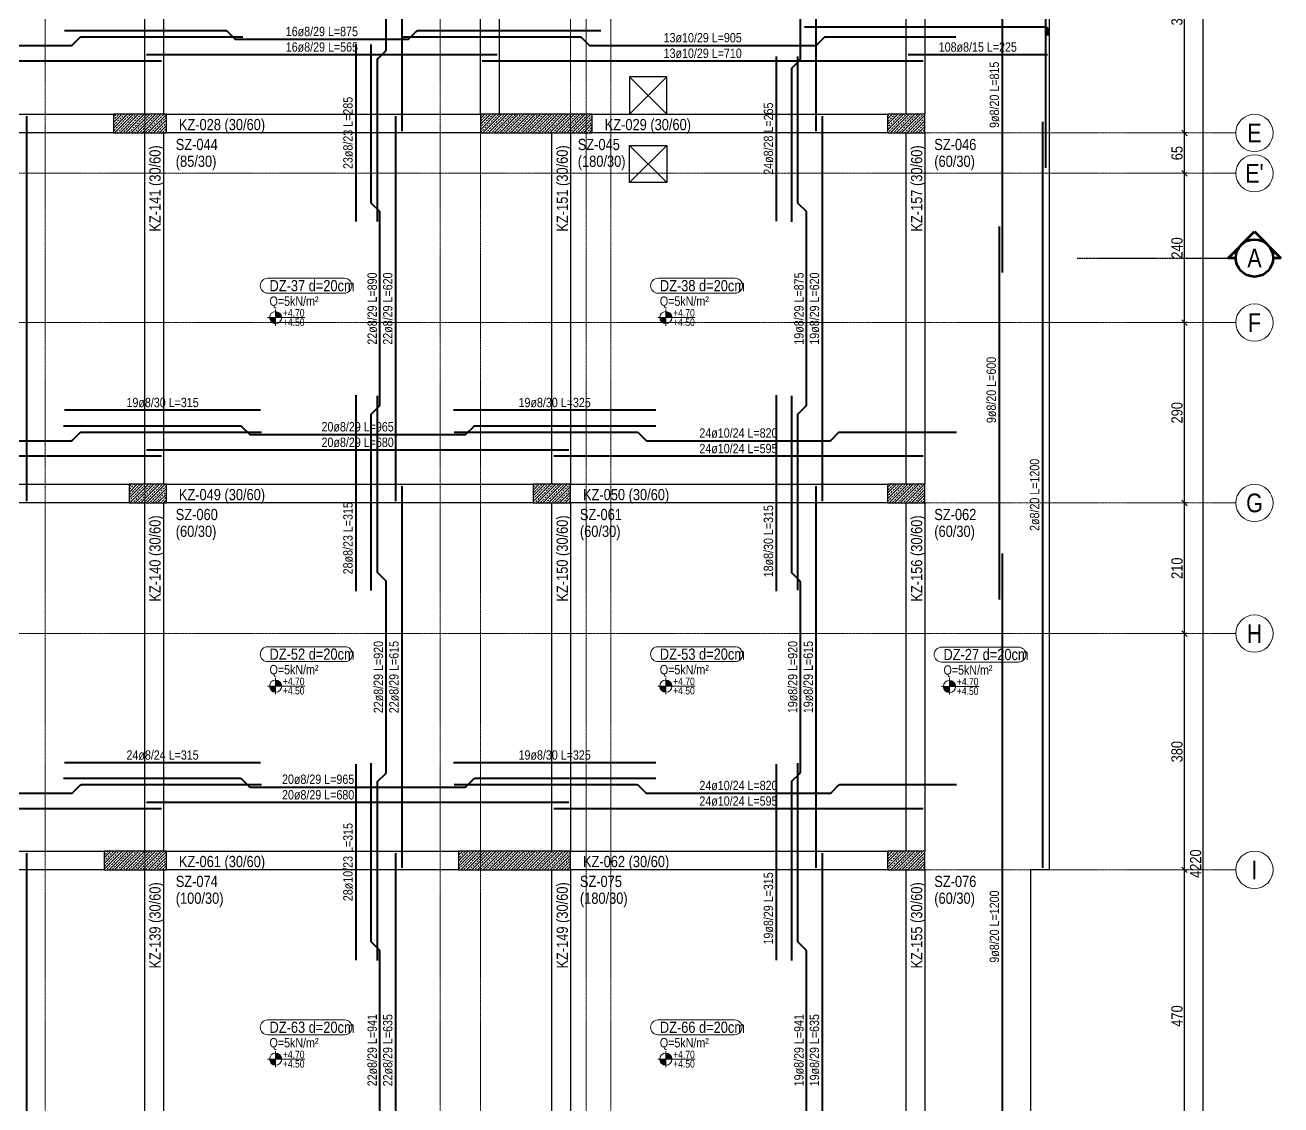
# Model space of a CAD drawing. Header units: millimetres. Extents: x 2356 to 11074, y 522 to 6020.
# Drawn here: x 9006 to 11026, y 2664 to 4401 of the extents above; entities that cross this region are included whole.
import ezdxf
from ezdxf.enums import TextEntityAlignment as Align

# ---------------------------------------------------------------- set-up
doc = ezdxf.new("R2010")
doc.units = ezdxf.units.MM
doc.linetypes.add('DASHED', pattern=[0.75, 0.5, -0.25])
for name, color, linetype, lineweight in [('AKS BALONU (BEYKENT)', 7, 'Continuous', 20), ('AKS CIZGISI (BEYKENT)', 252, 'DASHED', 20), ('AKS OLCU (BEYKENT)', 200, 'Continuous', 20), ('AKS YAZISI (BEYKENT)', 3, 'Continuous', 20), ('CIZGI (BEYKENT)', 1, 'Continuous', 20), ('DONATI (BEYKENT)', 4, 'Continuous', 40), ('DONATI YAZISI (BEYKENT)', 3, 'Continuous', 20), ('DOSEME ISMI (BEYKENT)', 9, 'Continuous', 20), ('DOSEME PAFTA (BEYKENT)', 3, 'Continuous', 20), ('KALIP BOSLUK (BEYKENT)', 30, 'Continuous', 25), ('KAT SINIRI (BEYKENT)', 41, 'Continuous', 25), ('KESIT (BEYKENT)', 151, 'Continuous', 25), ('KESIT ISMI (BEYKENT)', 6, 'Continuous', 20), ('KIRIS (BEYKENT)', 2, 'Continuous', 30), ('KIRIS ISMI (BEYKENT)', 40, 'Continuous', 20), ('KOLON (BEYKENT)', 3, 'Continuous', 30), ('KOLON ISMI (BEYKENT)', 91, 'Continuous', 20), ('KOT CIZGISI (BEYKENT)', 7, 'Continuous', 20), ('KOT YAZI (BEYKENT)', 7, 'Continuous', 20), ('TARAMA (BEYKENT)', 252, 'Continuous', 20), ('YUK YAZISI (BEYKENT)', 140, 'Continuous', 20)]:
    doc.layers.add(name, color=color, linetype=linetype, lineweight=lineweight)
doc.styles.add('DONATI YAZISI (BEYKENT)', font='')
doc.styles.add('YAZI (BEYKENT)', font='')
doc.styles.get('DONATI YAZISI (BEYKENT)').set_extended_font_data('Bahnschrift Light Condensed')
doc.styles.get('YAZI (BEYKENT)').set_extended_font_data('Bahnschrift Light Condensed')
doc.dimstyles.new('AKS_OLCU_100', dxfattribs={"dimtxt": 18, "dimasz": 4.5, "dimexe": 1.875, "dimexo": 4.5, "dimgap": 3, "dimtad": 1, "dimdec": 0, "dimrnd": 0.5, "dimzin": 12, "dimdsep": 46, "dimtxsty": 'YAZI (BEYKENT)', "dimtsz": 4.5, "dimcen": 0.09, "dimclrt": 7, "dimadec": 0, "dimazin": 0, "dimtfac": 1, "dimtdec": 4, "dimtix": 1, "dimtmove": 0, "dimatfit": 3, "dimfxl": 1, "dimtolj": 1, "dimtzin": 0, "dimarcsym": 0})
pattern_1 = [(45, (-86089.6365, -4262.8825), (-4.49012806, 4.49012806), []), (45, (-86085.1463, -4262.8825), (-4.49012806, 4.49012806), [3.175, -1.5875])]

# ---------------------------------------------------------------- blocks, each defined once
blk = doc.blocks.new('*D368')
at = {"layer": 'AKS OLCU (BEYKENT)', "color": 0, "lineweight": -2, "transparency": 16777216}
for p, q in [((10905.5, 5157.8), (10896.5, 5166.8)), ((10901, 942.3), (10901, 5162.3)), ((10905.5, 5162.3), (10902.9, 5162.3)), ((10905.5, 937.8), (10896.5, 946.8)), ((10905.5, 942.3), (10902.9, 942.3))]:
    blk.add_line(p, q, dxfattribs=at)
at = {"layer": 'Defpoints', "color": 0, "transparency": 16777216}
for p in [(10901, 5162.3), (10901, 5162.3), (10901, 942.3)]:
    blk.add_point(p, dxfattribs=at)
at = {"layer": 'AKS OLCU (BEYKENT)', "color": 7, "transparency": 16777216, "insert": (10888.9, 3052.3), "char_height": 18, "attachment_point": 5, "rotation": 90, "style": 'YAZI (BEYKENT)'}
blk.add_mtext('\\A1;4220', dxfattribs=at)
blk = doc.blocks.new('*D377')
at = {"layer": 'AKS OLCU (BEYKENT)', "color": 0, "lineweight": -2, "transparency": 16777216}
for p, q in [((10875.5, 3037.8), (10866.5, 3046.8)), ((10871, 2572.3), (10871, 3042.3)), ((10875.5, 3042.3), (10872.9, 3042.3)), ((10875.5, 2567.8), (10866.5, 2576.8)), ((10875.5, 2572.3), (10872.9, 2572.3))]:
    blk.add_line(p, q, dxfattribs=at)
at = {"layer": 'Defpoints', "color": 0, "transparency": 16777216}
for p in [(10871, 3042.3), (10871, 3042.3), (10871, 2572.3)]:
    blk.add_point(p, dxfattribs=at)
at = {"layer": 'AKS OLCU (BEYKENT)', "color": 7, "transparency": 16777216, "insert": (10858.9, 2807.3), "char_height": 18, "attachment_point": 5, "rotation": 90, "style": 'YAZI (BEYKENT)'}
blk.add_mtext('\\A1;470', dxfattribs=at)
blk = doc.blocks.new('*D378')
at = {"layer": 'AKS OLCU (BEYKENT)', "color": 0, "lineweight": -2, "transparency": 16777216}
for p, q in [((10875.5, 3417.8), (10866.5, 3426.8)), ((10871, 3042.3), (10871, 3422.3)), ((10875.5, 3422.3), (10872.9, 3422.3)), ((10875.5, 3037.8), (10866.5, 3046.8)), ((10875.5, 3042.3), (10872.9, 3042.3))]:
    blk.add_line(p, q, dxfattribs=at)
at = {"layer": 'Defpoints', "color": 0, "transparency": 16777216}
for p in [(10871, 3422.3), (10871, 3422.3), (10871, 3042.3)]:
    blk.add_point(p, dxfattribs=at)
at = {"layer": 'AKS OLCU (BEYKENT)', "color": 7, "transparency": 16777216, "insert": (10858.9, 3232.3), "char_height": 18, "attachment_point": 5, "rotation": 90, "style": 'YAZI (BEYKENT)'}
blk.add_mtext('\\A1;380', dxfattribs=at)
blk = doc.blocks.new('*D379')
at = {"layer": 'AKS OLCU (BEYKENT)', "color": 0, "lineweight": -2, "transparency": 16777216}
for p, q in [((10875.5, 3627.8), (10866.5, 3636.8)), ((10871, 3422.3), (10871, 3632.3)), ((10875.5, 3632.3), (10872.9, 3632.3)), ((10875.5, 3417.8), (10866.5, 3426.8)), ((10875.5, 3422.3), (10872.9, 3422.3))]:
    blk.add_line(p, q, dxfattribs=at)
at = {"layer": 'Defpoints', "color": 0, "transparency": 16777216}
for p in [(10871, 3632.3), (10871, 3632.3), (10871, 3422.3)]:
    blk.add_point(p, dxfattribs=at)
at = {"layer": 'AKS OLCU (BEYKENT)', "color": 7, "transparency": 16777216, "insert": (10858.9, 3527.3), "char_height": 18, "attachment_point": 5, "rotation": 90, "style": 'YAZI (BEYKENT)'}
blk.add_mtext('\\A1;210', dxfattribs=at)
blk = doc.blocks.new('*D380')
at = {"layer": 'AKS OLCU (BEYKENT)', "color": 0, "lineweight": -2, "transparency": 16777216}
for p, q in [((10875.5, 3917.8), (10866.5, 3926.8)), ((10871, 3632.3), (10871, 3922.3)), ((10875.5, 3922.3), (10872.9, 3922.3)), ((10875.5, 3627.8), (10866.5, 3636.8)), ((10875.5, 3632.3), (10872.9, 3632.3))]:
    blk.add_line(p, q, dxfattribs=at)
at = {"layer": 'Defpoints', "color": 0, "transparency": 16777216}
for p in [(10871, 3922.3), (10871, 3922.3), (10871, 3632.3)]:
    blk.add_point(p, dxfattribs=at)
at = {"layer": 'AKS OLCU (BEYKENT)', "color": 7, "transparency": 16777216, "insert": (10858.9, 3777.3), "char_height": 18, "attachment_point": 5, "rotation": 90, "style": 'YAZI (BEYKENT)'}
blk.add_mtext('\\A1;290', dxfattribs=at)
blk = doc.blocks.new('*D381')
at = {"layer": 'AKS OLCU (BEYKENT)', "color": 0, "lineweight": -2, "transparency": 16777216}
for p, q in [((10875.5, 4157.8), (10866.5, 4166.8)), ((10871, 3922.3), (10871, 4162.3)), ((10875.5, 4162.3), (10872.9, 4162.3)), ((10875.5, 3917.8), (10866.5, 3926.8)), ((10875.5, 3922.3), (10872.9, 3922.3))]:
    blk.add_line(p, q, dxfattribs=at)
at = {"layer": 'Defpoints', "color": 0, "transparency": 16777216}
for p in [(10871, 4162.3), (10871, 4162.3), (10871, 3922.3)]:
    blk.add_point(p, dxfattribs=at)
at = {"layer": 'AKS OLCU (BEYKENT)', "color": 7, "transparency": 16777216, "insert": (10858.9, 4042.3), "char_height": 18, "attachment_point": 5, "rotation": 90, "style": 'YAZI (BEYKENT)'}
blk.add_mtext('\\A1;240', dxfattribs=at)
blk = doc.blocks.new('*D382')
at = {"layer": 'AKS OLCU (BEYKENT)', "color": 0, "lineweight": -2, "transparency": 16777216}
for p, q in [((10875.5, 4222.8), (10866.5, 4231.8)), ((10871, 4162.3), (10871, 4227.3)), ((10875.5, 4227.3), (10872.9, 4227.3)), ((10875.5, 4157.8), (10866.5, 4166.8)), ((10875.5, 4162.3), (10872.9, 4162.3))]:
    blk.add_line(p, q, dxfattribs=at)
at = {"layer": 'Defpoints', "color": 0, "transparency": 16777216}
for p in [(10871, 4227.3), (10871, 4227.3), (10871, 4162.3)]:
    blk.add_point(p, dxfattribs=at)
at = {"layer": 'AKS OLCU (BEYKENT)', "color": 7, "transparency": 16777216, "insert": (10859, 4194.8), "char_height": 18, "attachment_point": 5, "rotation": 90, "style": 'YAZI (BEYKENT)'}
blk.add_mtext('\\A1;65', dxfattribs=at)
blk = doc.blocks.new('*D383')
at = {"layer": 'AKS OLCU (BEYKENT)', "color": 0, "lineweight": -2, "transparency": 16777216}
for p, q in [((10875.5, 4602.8), (10866.5, 4611.8)), ((10871, 4227.3), (10871, 4607.3)), ((10875.5, 4607.3), (10872.9, 4607.3)), ((10875.5, 4222.8), (10866.5, 4231.8)), ((10875.5, 4227.3), (10872.9, 4227.3))]:
    blk.add_line(p, q, dxfattribs=at)
at = {"layer": 'Defpoints', "color": 0, "transparency": 16777216}
for p in [(10871, 4607.3), (10871, 4607.3), (10871, 4227.3)]:
    blk.add_point(p, dxfattribs=at)
at = {"layer": 'AKS OLCU (BEYKENT)', "color": 7, "transparency": 16777216, "insert": (10858.9, 4417.3), "char_height": 18, "attachment_point": 5, "rotation": 90, "style": 'YAZI (BEYKENT)'}
blk.add_mtext('\\A1;380', dxfattribs=at)

msp = doc.modelspace()

# ---------------------------------------------------------------- hatches: boundary and pattern name
at = {"layer": 'KOT CIZGISI (BEYKENT)', "true_color": 0x000000}
h = msp.add_hatch(color=18, dxfattribs=at)
h.dxf.hatch_style = 1
h.paths.add_polyline_path([(9409.1, 3940.1), (9409.1, 3930.3), (9418.9, 3930.3, 0.414214)])
h = msp.add_hatch(color=18, dxfattribs=at)
h.dxf.hatch_style = 1
h.paths.add_polyline_path([(10036.8, 3940.1), (10036.8, 3930.3), (10046.6, 3930.3, 0.414214)])
h = msp.add_hatch(color=18, dxfattribs=at)
h.dxf.hatch_style = 1
h.paths.add_polyline_path([(9409.1, 3930.3), (9399.3, 3930.3, 0.414214), (9409.1, 3920.5)])
h = msp.add_hatch(color=18, dxfattribs=at)
h.dxf.hatch_style = 1
h.paths.add_polyline_path([(10036.8, 3930.3), (10027.1, 3930.3, 0.414214), (10036.8, 3920.5)])
h = msp.add_hatch(color=18, dxfattribs=at)
h.dxf.hatch_style = 1
h.paths.add_polyline_path([(9409.1, 3337.8), (9399.3, 3337.8, 0.414214), (9409.1, 3328)])
h = msp.add_hatch(color=18, dxfattribs=at)
h.dxf.hatch_style = 1
h.paths.add_polyline_path([(9409.1, 3347.6), (9409.1, 3337.8), (9418.9, 3337.8, 0.414214)])
h = msp.add_hatch(color=18, dxfattribs=at)
h.dxf.hatch_style = 1
h.paths.add_polyline_path([(10036.8, 3337.8), (10027.1, 3337.8, 0.414214), (10036.8, 3328)])
h = msp.add_hatch(color=18, dxfattribs=at)
h.dxf.hatch_style = 1
h.paths.add_polyline_path([(10036.8, 3347.6), (10036.8, 3337.8), (10046.6, 3337.8, 0.414214)])
h = msp.add_hatch(color=18, dxfattribs=at)
h.dxf.hatch_style = 1
h.paths.add_polyline_path([(10493.1, 3337.2), (10483.3, 3337.2, 0.414214), (10493.1, 3327.4)])
h = msp.add_hatch(color=18, dxfattribs=at)
h.dxf.hatch_style = 1
h.paths.add_polyline_path([(10493.1, 3347), (10493.1, 3337.2), (10502.9, 3337.2, 0.414214)])
h = msp.add_hatch(color=18, dxfattribs=at)
h.dxf.hatch_style = 1
h.paths.add_polyline_path([(9409.1, 2747.6), (9409.1, 2737.8), (9418.9, 2737.8, 0.414214)])
h = msp.add_hatch(color=18, dxfattribs=at)
h.dxf.hatch_style = 1
h.paths.add_polyline_path([(10036.8, 2747.6), (10036.8, 2737.8), (10046.6, 2737.8, 0.414214)])
h = msp.add_hatch(color=18, dxfattribs=at)
h.dxf.hatch_style = 1
h.paths.add_polyline_path([(9409.1, 2737.8), (9399.3, 2737.8, 0.414214), (9409.1, 2728)])
h = msp.add_hatch(color=18, dxfattribs=at)
h.dxf.hatch_style = 1
h.paths.add_polyline_path([(10036.8, 2737.8), (10027.1, 2737.8, 0.414214), (10036.8, 2728)])
at = {"layer": 'TARAMA (BEYKENT)'}
h = msp.add_hatch(dxfattribs=at)
h.set_pattern_fill('ANSI33', color=256, style=0)
h.set_pattern_definition(pattern_1)
h.paths.add_polyline_path([(9148.5, 4227.3), (9233.5, 4227.3), (9233.5, 4257.3), (9148.5, 4257.3)], flags=16)
h = msp.add_hatch(dxfattribs=at)
h.set_pattern_fill('ANSI33', color=256, style=0)
h.set_pattern_definition(pattern_1)
h.paths.add_polyline_path([(9738.5, 4227.3), (9918.5, 4227.3), (9918.5, 4257.3), (9738.5, 4257.3)], flags=16)
h = msp.add_hatch(dxfattribs=at)
h.set_pattern_fill('ANSI33', color=256, style=0)
h.set_pattern_definition(pattern_1)
h.paths.add_polyline_path([(10393.5, 4227.3), (10453.5, 4227.3), (10453.5, 4257.3), (10393.5, 4257.3)], flags=16)
h = msp.add_hatch(dxfattribs=at)
h.set_pattern_fill('ANSI33', color=256, style=0)
h.set_pattern_definition(pattern_1)
h.paths.add_polyline_path([(9173.5, 3632.3), (9233.5, 3632.3), (9233.5, 3662.3), (9173.5, 3662.3)], flags=16)
h = msp.add_hatch(dxfattribs=at)
h.set_pattern_fill('ANSI33', color=256, style=0)
h.set_pattern_definition(pattern_1)
h.paths.add_polyline_path([(9823.5, 3632.3), (9883.5, 3632.3), (9883.5, 3662.3), (9823.5, 3662.3)], flags=16)
h = msp.add_hatch(dxfattribs=at)
h.set_pattern_fill('ANSI33', color=256, style=0)
h.set_pattern_definition(pattern_1)
h.paths.add_polyline_path([(10393.5, 3632.3), (10453.5, 3632.3), (10453.5, 3662.3), (10393.5, 3662.3)], flags=16)
h = msp.add_hatch(dxfattribs=at)
h.set_pattern_fill('ANSI33', color=256, style=0)
h.set_pattern_definition(pattern_1)
h.paths.add_polyline_path([(9133.5, 3042.3), (9233.5, 3042.3), (9233.5, 3072.3), (9133.5, 3072.3)], flags=16)
h = msp.add_hatch(dxfattribs=at)
h.set_pattern_fill('ANSI33', color=256, style=0)
h.set_pattern_definition(pattern_1)
h.paths.add_polyline_path([(9703.5, 3042.3), (9883.5, 3042.3), (9883.5, 3072.3), (9703.5, 3072.3)], flags=16)
h = msp.add_hatch(dxfattribs=at)
h.set_pattern_fill('ANSI33', color=256, style=0)
h.set_pattern_definition(pattern_1)
h.paths.add_polyline_path([(10393.5, 3042.3), (10453.5, 3042.3), (10453.5, 3072.3), (10393.5, 3072.3)], flags=16)

# ---------------------------------------------------------------- linework, layer by layer
at = {"layer": 'AKS BALONU (BEYKENT)'}
for centre in [(10983.5, 4227.3), (10983.5, 4162.3), (10983.5, 3922.3), (10983.5, 3632.3), (10983.5, 3422.3), (10983.5, 3042.3)]:
    msp.add_circle(centre, 30, dxfattribs=at)
at = {"layer": 'AKS CIZGISI (BEYKENT)', "color": 175, "true_color": 0x4554a5}
for p, q in [((9908.5, 582.3), (9908.5, 5722.3)), ((2713.5, 4162.3), (10953.5, 4162.3))]:
    msp.add_line(p, q, dxfattribs=at)
at = {"layer": 'AKS CIZGISI (BEYKENT)'}
for p, q in [((9038.5, 642.3), (9038.5, 5662.3)), ((9198.5, 642.3), (9198.5, 5662.3)), ((9673.5, 642.3), (9673.5, 5662.3)), ((9738.5, 642.3), (9738.5, 5662.3)), ((9883.5, 642.3), (9883.5, 5662.3)), ((9948.5, 642.3), (9948.5, 5662.3)), ((10453.5, 642.3), (10453.5, 5662.3)), ((2713.5, 4227.3), (10953.5, 4227.3)), ((2713.5, 3922.3), (10953.5, 3922.3)), ((2713.5, 3632.3), (10953.5, 3632.3)), ((2713.5, 3422.3), (10953.5, 3422.3)), ((2713.5, 3042.3), (10953.5, 3042.3))]:
    msp.add_line(p, q, dxfattribs=at)
at = {"layer": 'CIZGI (BEYKENT)'}
for p, q in [((9978.5, 4257.3), (10038.5, 4317.3)), ((9978.5, 4317.3), (10038.5, 4257.3)), ((9978.5, 4147.3), (10038.5, 4207.3)), ((9978.5, 4207.3), (10038.5, 4147.3))]:
    msp.add_line(p, q, dxfattribs=at)
at = {"layer": 'DONATI (BEYKENT)'}
for points in [[(9572.9, 4085.1), (9572.9, 4345.1, -0.198912), (9573.8, 4347.2), (9586.1, 4359.5, 0.198912), (9586.9, 4361.6), (9586.9, 4598.1, 0.198912), (9586.1, 4600.2), (9573.8, 4612.5, -0.198912), (9572.9, 4614.6), (9572.9, 4833.3)], [(10239.2, 4084.1), (10239.2, 4330.1, -0.198912), (10240.1, 4332.2), (10252.4, 4344.5, 0.198912), (10253.2, 4346.6), (10253.2, 4538.1, 0.198912), (10252.4, 4540.2), (10240.1, 4552.5, -0.198912), (10239.2, 4554.6), (10239.2, 4692.6)], [(9069.8, 4391.9), (9329.3, 4391.9, -0.198912), (9331.4, 4391), (9343.7, 4378.8, 0.198912), (9345.8, 4377.9), (9621.3, 4377.9, 0.198912), (9623.4, 4378.8), (9635.7, 4391, -0.198912), (9637.8, 4391.9), (9932.3, 4391.9)], [(10259.8, 4397.9), (10647.5, 4397.9, -0.414214), (10650.5, 4394.9), (10650.5, 4383.9)], [(8499.3, 4381.9), (8785.3, 4381.9, -0.198912), (8787.4, 4381), (8799.7, 4368.8, 0.198912), (8801.8, 4367.9), (9080.3, 4367.9, 0.198912), (9082.4, 4368.8), (9094.7, 4381, -0.198912), (9096.8, 4381.9), (9356.5, 4381.9)], [(9562.9, 3491.3), (9562.9, 3774.1, -0.198912), (9563.8, 3776.2), (9576.1, 3788.5, 0.198912), (9576.9, 3790.6), (9576.9, 4099.1, 0.198912), (9576.1, 4101.2), (9563.8, 4113.5, -0.198912), (9562.9, 4115.6), (9562.9, 4369.6)], [(9611, 4381.9), (9898.3, 4381.9, -0.198912), (9900.4, 4381), (9912.7, 4368.8, 0.198912), (9914.8, 4367.9), (10277.3, 4367.9, 0.198912), (10279.4, 4368.8), (10291.7, 4381, -0.198912), (10293.8, 4381.9), (10503.3, 4381.9)], [(10249.2, 3491.8), (10249.2, 3774.1, -0.198912), (10250.1, 3776.2), (10262.4, 3788.5, 0.198912), (10263.2, 3790.6), (10263.2, 4099.1, 0.198912), (10262.4, 4101.2), (10250.1, 4113.5, -0.198912), (10249.2, 4115.6), (10249.2, 4350.3)], [(9572.9, 2896.3), (9572.9, 3183.1, -0.198912), (9573.8, 3185.2), (9586.1, 3197.5, 0.198912), (9586.9, 3199.6), (9586.9, 3505.1, 0.198912), (9586.1, 3507.2), (9573.8, 3519.5, -0.198912), (9572.9, 3521.6), (9572.9, 3804.6)], [(10239.2, 2896.3), (10239.2, 3183.1, -0.198912), (10240.1, 3185.2), (10252.4, 3197.5, 0.198912), (10253.2, 3199.6), (10253.2, 3505.1, 0.198912), (10252.4, 3507.2), (10240.1, 3519.5, -0.198912), (10239.2, 3521.6), (10239.2, 3804.6)], [(8498.3, 3746.3), (8785.3, 3746.3, -0.198912), (8787.4, 3745.4), (8799.7, 3733.2, 0.198912), (8801.8, 3732.3), (9080.3, 3732.3, 0.198912), (9082.4, 3733.2), (9094.7, 3745.4, -0.198912), (9096.8, 3746.3), (9386.3, 3746.3)], [(9067.8, 3756.3), (9352.3, 3756.3, -0.198912), (9354.4, 3755.4), (9366.7, 3743.2, 0.198912), (9368.8, 3742.3), (9713.3, 3742.3, 0.198912), (9715.4, 3743.2), (9727.7, 3755.4, -0.198912), (9729.8, 3756.3), (10020.5, 3756.3)], [(9696.3, 3746.3), (9990.3, 3746.3, -0.198912), (9992.4, 3745.4), (10004.7, 3733.2, 0.198912), (10006.8, 3732.3), (10300.3, 3732.3, 0.198912), (10302.4, 3733.2), (10314.7, 3745.4, -0.198912), (10316.8, 3746.3), (10504.3, 3746.3)], [(9562.9, 2285.8), (9562.9, 2577.1, -0.198912), (9563.8, 2579.2), (9576.1, 2591.5, 0.198912), (9576.9, 2593.6), (9576.9, 2911.1, 0.198912), (9576.1, 2913.2), (9563.8, 2925.5, -0.198912), (9562.9, 2927.6), (9562.9, 3213.8)], [(10249.2, 2285.8), (10249.2, 2577.1, -0.198912), (10250.1, 2579.2), (10262.4, 2591.5, 0.198912), (10263.2, 2593.6), (10263.2, 2911.1, 0.198912), (10262.4, 2913.2), (10250.1, 2925.5, -0.198912), (10249.2, 2927.6), (10249.2, 3213.8)], [(8498.3, 3179.5), (8785.3, 3179.5, -0.198912), (8787.4, 3178.6), (8799.7, 3166.3, 0.198912), (8801.8, 3165.5), (9080.3, 3165.5, 0.198912), (9082.4, 3166.3), (9094.7, 3178.6, -0.198912), (9096.8, 3179.5), (9386.3, 3179.5)], [(9067.8, 3189.5), (9352.3, 3189.5, -0.198912), (9354.4, 3188.6), (9366.7, 3176.3, 0.198912), (9368.8, 3175.5), (9713.3, 3175.5, 0.198912), (9715.4, 3176.3), (9727.7, 3188.6, -0.198912), (9729.8, 3189.5), (10020.5, 3189.5)], [(9696.3, 3179.5), (9990.3, 3179.5, -0.198912), (9992.4, 3178.6), (10004.7, 3166.3, 0.198912), (10006.8, 3165.5), (10300.3, 3165.5, 0.198912), (10302.4, 3166.3), (10314.7, 3178.6, -0.198912), (10316.8, 3179.5), (10504.3, 3179.5)]]:
    msp.add_lwpolyline(points, format="xyb", dxfattribs=at)
for points in [[(10577.6, 4818.1), (10577.6, 4002.7)], [(10647.3, 4748.4), (10647.3, 4171.1)], [(9611.9, 4729.3), (9611.9, 4230.3)], [(10278.2, 4654.3), (10278.2, 4230.3)], [(9537.9, 4370.1), (9537.9, 4084.6)], [(9225.5, 4342.9), (8656.5, 4342.9)], [(9765.5, 4352.9), (9201.5, 4352.9)], [(10450.5, 4342.9), (9741.5, 4342.9)], [(10214.2, 4350.3), (10214.2, 4085.6)], [(10650.5, 4352.9), (10426.5, 4352.9)], [(9008.5, 4254.3), (9008.5, 3635.3)], [(9601.9, 4254.3), (9601.9, 3635.3)], [(10288.2, 4254.3), (10288.2, 3635.3)], [(10642.3, 4245.3), (10642.3, 3045.3)], [(10572.6, 4076.9), (10572.6, 3476.9)], [(9537.9, 3805.6), (9537.9, 3490.3)], [(10214.2, 3805.6), (10214.2, 3490.3)], [(9384.8, 3781.3), (9069.8, 3781.3)], [(10020.5, 3781.3), (9695.3, 3781.3)], [(9880.5, 3717.3), (9201.5, 3717.3)], [(9225.5, 3707.3), (8656.5, 3707.3)], [(10450.5, 3707.3), (9856.5, 3707.3)], [(9611.9, 3659.3), (9611.9, 3045.3)], [(10278.2, 3659.3), (10278.2, 3045.3)], [(10577.6, 3551.1), (10577.6, 2351.1)], [(9384.8, 3214.5), (9069.8, 3214.5)], [(9537.9, 3212.3), (9537.9, 2897.3)], [(10020.5, 3214.5), (9695.3, 3214.5)], [(10214.2, 3212.3), (10214.2, 2897.3)], [(9225.5, 3140.5), (8656.5, 3140.5)], [(9880.5, 3150.5), (9201.5, 3150.5)], [(10450.5, 3140.5), (9856.5, 3140.5)], [(9008.5, 3069.3), (9008.5, 2435.3)], [(9601.9, 3069.3), (9601.9, 2435.3)], [(10288.2, 3069.3), (10288.2, 2435.3)]]:
    msp.add_lwpolyline(points, dxfattribs=at)
at = {"layer": 'DOSEME PAFTA (BEYKENT)'}
for points in [[(9396.3, 3993.6), (9519.8, 3993.6, -1), (9519.8, 3969.6), (9396.3, 3969.6, -1)], [(10024.1, 3993.6), (10148.2, 3993.6, -1), (10148.2, 3969.6), (10024.1, 3969.6, -1)], [(9396.3, 3401.1), (9520.5, 3401.1, -1), (9520.5, 3377.1), (9396.3, 3377.1, -1)], [(10024.1, 3401.1), (10148.2, 3401.1, -1), (10148.2, 3377.1), (10024.1, 3377.1, -1)], [(10480.3, 3400.5), (10603.9, 3400.5, -1), (10603.9, 3376.5), (10480.3, 3376.5, -1)], [(9396.3, 2801.1), (9519.9, 2801.1, -1), (9519.9, 2777.1), (9396.3, 2777.1, -1)], [(10024.1, 2801.1), (10147.3, 2801.1, -1), (10147.3, 2777.1), (10024.1, 2777.1, -1)]]:
    msp.add_lwpolyline(points, format="xyb", close=True, dxfattribs=at)
at = {"layer": 'KALIP BOSLUK (BEYKENT)'}
for points in [[(10038.5, 4317.3), (9978.5, 4317.3), (9978.5, 4257.3), (10038.5, 4257.3)], [(9978.5, 4207.3), (10038.5, 4207.3), (10038.5, 4147.3), (9978.5, 4147.3)]]:
    msp.add_lwpolyline(points, close=True, dxfattribs=at)
at = {"layer": 'KAT SINIRI (BEYKENT)'}
msp.add_lwpolyline([(3513.5, 4740.2), (4135.7, 5362.3), (5533.5, 5362.3), (5533.5, 5332.3), (8633.5, 5332.3), (8633.5, 5362.3), (10031.4, 5362.3), (10653.5, 4740.2), (10653.5, 3042.3), (10623.5, 3042.3), (10623.5, 1222.3), (8183.5, 1222.3), (8183.5, 1872.3), (8463.5, 1872.3), (8463.5, 3022.3), (5733.5, 3022.3), (5733.5, 1572.3), (3543.5, 1572.3), (3543.5, 3042.3), (3513.5, 3042.3)], close=True, dxfattribs=at)
at = {"layer": 'KESIT (BEYKENT)', "lineweight": 60}
for points in [[(10941.1, 4026.1), (10983.5, 4068.5)], [(10983.5, 4068.5), (11026, 4026.1)], [(10953.5, 4026.1), (10941.1, 4026.1)], [(11026, 4026.1), (11013.5, 4026.1)]]:
    msp.add_lwpolyline(points, dxfattribs=at)
at = {"layer": 'KESIT (BEYKENT)', "linetype": 'DASHED'}
msp.add_lwpolyline([(10698.5, 4026.1), (10953.5, 4026.1)], dxfattribs=at)
at = {"layer": 'KESIT (BEYKENT)', "lineweight": 60}
msp.add_circle((10983.5, 4026.1), 30, dxfattribs=at)
at = {"layer": 'KIRIS (BEYKENT)'}
for p, q in [((9738.5, 4257.3), (9738.5, 4687.3)), ((9198.5, 4257.3), (9198.5, 4672.3)), ((9228.5, 4672.3), (9228.5, 4257.3)), ((9768.5, 4627.3), (9768.5, 4257.3)), ((10423.5, 4257.3), (10423.5, 4607.3)), ((10453.5, 4607.3), (10453.5, 4257.3)), ((8683.5, 4257.3), (9148.5, 4257.3)), ((9233.5, 4257.3), (9738.5, 4257.3)), ((9918.5, 4257.3), (10393.5, 4257.3)), ((9148.5, 4227.3), (8683.5, 4227.3)), ((9198.5, 3662.3), (9198.5, 4227.3)), ((9228.5, 4227.3), (9228.5, 3662.3)), ((9738.5, 4227.3), (9233.5, 4227.3)), ((9853.5, 3662.3), (9853.5, 4227.3)), ((9883.5, 4227.3), (9883.5, 3662.3)), ((10393.5, 4227.3), (9918.5, 4227.3)), ((10423.5, 3662.3), (10423.5, 4227.3)), ((10453.5, 4227.3), (10453.5, 3662.3)), ((8683.5, 3662.3), (9173.5, 3662.3)), ((9233.5, 3662.3), (9823.5, 3662.3)), ((9883.5, 3662.3), (10393.5, 3662.3)), ((9173.5, 3632.3), (8683.5, 3632.3)), ((9198.5, 3072.3), (9198.5, 3632.3)), ((9228.5, 3632.3), (9228.5, 3072.3)), ((9823.5, 3632.3), (9233.5, 3632.3)), ((9853.5, 3072.3), (9853.5, 3632.3)), ((10393.5, 3632.3), (9883.5, 3632.3)), ((9883.5, 3632.3), (9883.5, 3072.3)), ((10423.5, 3072.3), (10423.5, 3632.3)), ((10453.5, 3632.3), (10453.5, 3072.3)), ((8713.5, 3072.3), (9133.5, 3072.3)), ((9233.5, 3072.3), (9703.5, 3072.3)), ((9883.5, 3072.3), (10393.5, 3072.3)), ((9133.5, 3042.3), (8713.5, 3042.3)), ((9198.5, 2462.3), (9198.5, 3042.3)), ((9228.5, 3042.3), (9228.5, 2462.3)), ((9703.5, 3042.3), (9233.5, 3042.3)), ((9853.5, 2462.3), (9853.5, 3042.3)), ((10393.5, 3042.3), (9883.5, 3042.3)), ((9883.5, 3042.3), (9883.5, 2462.3)), ((10423.5, 2462.3), (10423.5, 3042.3)), ((10453.5, 3042.3), (10453.5, 2462.3))]:
    msp.add_line(p, q, dxfattribs=at)
at = {"layer": 'KOLON (BEYKENT)'}
for points in [[(9148.5, 4227.3), (9233.5, 4227.3), (9233.5, 4257.3), (9148.5, 4257.3)], [(9738.5, 4227.3), (9918.5, 4227.3), (9918.5, 4257.3), (9738.5, 4257.3)], [(10393.5, 4227.3), (10453.5, 4227.3), (10453.5, 4257.3), (10393.5, 4257.3)], [(9173.5, 3632.3), (9233.5, 3632.3), (9233.5, 3662.3), (9173.5, 3662.3)], [(9823.5, 3632.3), (9883.5, 3632.3), (9883.5, 3662.3), (9823.5, 3662.3)], [(10393.5, 3632.3), (10453.5, 3632.3), (10453.5, 3662.3), (10393.5, 3662.3)], [(9133.5, 3042.3), (9233.5, 3042.3), (9233.5, 3072.3), (9133.5, 3072.3)], [(9703.5, 3042.3), (9883.5, 3042.3), (9883.5, 3072.3), (9703.5, 3072.3)], [(10393.5, 3042.3), (10453.5, 3042.3), (10453.5, 3072.3), (10393.5, 3072.3)]]:
    msp.add_lwpolyline(points, close=True, dxfattribs=at)
at = {"layer": 'KOT CIZGISI (BEYKENT)'}
for p, q in [((9409.1, 3943.4), (9409.1, 3917.3)), ((10036.8, 3943.4), (10036.8, 3917.3)), ((9396.1, 3930.3), (9456.1, 3930.3)), ((10023.8, 3930.3), (10083.8, 3930.3)), ((9396.1, 3337.8), (9456.1, 3337.8)), ((9409.1, 3350.9), (9409.1, 3324.8)), ((10023.8, 3337.8), (10083.8, 3337.8)), ((10036.8, 3350.9), (10036.8, 3324.8)), ((10480.1, 3337.2), (10540.1, 3337.2)), ((10493.1, 3350.3), (10493.1, 3324.2)), ((9409.1, 2750.9), (9409.1, 2724.8)), ((10036.8, 2750.9), (10036.8, 2724.8)), ((9396.1, 2737.8), (9456.1, 2737.8)), ((10023.8, 2737.8), (10083.8, 2737.8))]:
    msp.add_line(p, q, dxfattribs=at)
for centre in [(9409.1, 3930.3), (10036.8, 3930.3), (9409.1, 3337.8), (10036.8, 3337.8), (10493.1, 3337.2), (9409.1, 2737.8), (10036.8, 2737.8)]:
    msp.add_circle(centre, 9.78, dxfattribs=at)

# ---------------------------------------------------------------- texts
at = {"layer": 'AKS YAZISI (BEYKENT)', "style": 'YAZI (BEYKENT)'}
for s, p in [('E', (10983.5, 4227.3)), ("E'", (10983.5, 4162.3)), ('F', (10983.5, 3922.3)), ('G', (10983.5, 3632.3)), ('H', (10983.5, 3422.3)), ('I', (10983.5, 3042.3))]:
    msp.add_text(s, height=30, dxfattribs=at).set_placement(p, align=Align.MIDDLE_CENTER)
at = {"layer": 'DONATI YAZISI (BEYKENT)', "style": 'DONATI YAZISI (BEYKENT)'}
for s, p in [('16ø8/29 L=875', (9483.5, 4390.4)), ('13ø10/29 L=905', (10096, 4380.4)), ('16ø8/29 L=565', (9483.5, 4365.4)), ('13ø10/29 L=710', (10096, 4355.4)), ('108ø8/15 L=225', (10538.5, 4365.4)), ('19ø8/30 L=315', (9227.3, 3793.8)), ('19ø8/30 L=325', (9857.9, 3793.8)), ('20ø8/29 L=965', (9541, 3754.8)), ('20ø8/29 L=680', (9541, 3729.8)), ('24ø10/24 L=820', (10153.5, 3744.8)), ('24ø10/24 L=595', (10153.5, 3719.8)), ('24ø8/24 L=315', (9227.3, 3227)), ('19ø8/30 L=325', (9857.9, 3227)), ('20ø8/29 L=965', (9477.5, 3188)), ('20ø8/29 L=680', (9477.5, 3163)), ('24ø10/24 L=820', (10153.5, 3178)), ('24ø10/24 L=595', (10153.5, 3153))]:
    msp.add_text(s, height=15, dxfattribs=at).set_placement(p, align=Align.MIDDLE_CENTER)
for s, p in [('9ø8/20 L=815', (10565.1, 4288.6)), ('23ø8/23 L=285', (9525.4, 4227.3)), ('24ø8/28 L=265', (10201.7, 4218)), ('22ø8/29 L=890', (9564.4, 3944.8)), ('22ø8/29 L=620', (9589.4, 3944.8)), ('19ø8/29 L=875', (10250.7, 3944.8)), ('19ø8/29 L=620', (10275.7, 3944.8)), ('9ø8/20 L=600', (10560.1, 3814)), ('2ø8/20 L=1200', (10629.8, 3645.3)), ('28ø8/23 L=315', (9525.4, 3575.5)), ('18ø8/30 L=315', (10201.7, 3570.8)), ('22ø8/29 L=920', (9574.4, 3352.3)), ('22ø8/29 L=615', (9599.4, 3352.3)), ('19ø8/29 L=920', (10240.7, 3352.3)), ('19ø8/29 L=615', (10265.7, 3352.3)), ('28ø10/23 L=315', (9525.4, 3054.8)), ('19ø8/29 L=315', (10201.7, 2980.3)), ('9ø8/20 L=1200', (10565.1, 2951.1)), ('22ø8/29 L=941', (9564.4, 2752.3)), ('22ø8/29 L=635', (9589.4, 2752.3)), ('19ø8/29 L=941', (10250.7, 2752.3)), ('19ø8/29 L=635', (10275.7, 2752.3))]:
    msp.add_text(s, height=15, rotation=90, dxfattribs=at).set_placement(p, align=Align.MIDDLE_CENTER)
at = {"layer": 'DOSEME ISMI (BEYKENT)', "style": 'YAZI (BEYKENT)'}
for s, p in [('DZ-37 d=20cm', (9399.3, 3967.3)), ('DZ-38 d=20cm', (10027.1, 3967.3)), ('DZ-52 d=20cm', (9399.3, 3374.8)), ('DZ-53 d=20cm', (10027.1, 3374.8)), ('DZ-27 d=20cm', (10483.3, 3374.2)), ('DZ-63 d=20cm', (9399.3, 2774.8)), ('DZ-66 d=20cm', (10027.1, 2774.8))]:
    msp.add_text(s, height=18, dxfattribs=at).set_placement(p, align=Align.BOTTOM_LEFT)
at = {"layer": 'KESIT ISMI (BEYKENT)', "lineweight": 20, "style": 'YAZI (BEYKENT)'}
msp.add_text('A', height=30, dxfattribs=at).set_placement((10983.5, 4026.1), align=Align.MIDDLE_CENTER)
at = {"layer": 'KIRIS ISMI (BEYKENT)', "style": 'YAZI (BEYKENT)'}
for s, p in [('KZ-028 (30/60)', (9253.5, 4226.3)), ('KZ-029 (30/60)', (9938.5, 4226.3)), ('KZ-049 (30/60)', (9253.5, 3631.3)), ('KZ-050 (30/60)', (9903.5, 3631.3)), ('KZ-061 (30/60)', (9253.5, 3041.3)), ('KZ-062 (30/60)', (9903.5, 3041.3))]:
    msp.add_text(s, height=18, dxfattribs=at).set_placement(p, align=Align.BOTTOM_LEFT)
for s, p in [('KZ-141 (30/60)', (9229.5, 4207.3)), ('KZ-151 (30/60)', (9884.5, 4207.3)), ('KZ-157 (30/60)', (10454.5, 4207.3)), ('KZ-140 (30/60)', (9229.5, 3612.3)), ('KZ-150 (30/60)', (9884.5, 3612.3)), ('KZ-156 (30/60)', (10454.5, 3612.3)), ('KZ-139 (30/60)', (9229.5, 3022.3)), ('KZ-149 (30/60)', (9884.5, 3022.3)), ('KZ-155 (30/60)', (10454.5, 3022.3))]:
    msp.add_text(s, height=18, rotation=90, dxfattribs=at).set_placement(p, align=Align.BOTTOM_RIGHT)
at = {"layer": 'KOLON ISMI (BEYKENT)', "style": 'YAZI (BEYKENT)'}
for s, p in [('SZ-044', (9248.5, 4194.3)), ('SZ-045', (9895.1, 4194.3)), ('SZ-046', (10468.5, 4194.3)), ('(85/30)', (9248.5, 4167.3)), ('(180/30)', (9895.1, 4167.3)), ('(60/30)', (10468.5, 4167.3)), ('SZ-060', (9248.5, 3599.3)), ('SZ-061', (9898.5, 3599.3)), ('SZ-062', (10468.5, 3599.3)), ('(60/30)', (9248.5, 3572.3)), ('(60/30)', (9898.5, 3572.3)), ('(60/30)', (10468.5, 3572.3)), ('SZ-074', (9248.5, 3009.3)), ('SZ-075', (9898.5, 3009.3)), ('SZ-076', (10468.5, 3009.3)), ('(100/30)', (9248.5, 2982.3)), ('(180/30)', (9898.5, 2982.3)), ('(60/30)', (10468.5, 2982.3))]:
    msp.add_text(s, height=18, dxfattribs=at).set_placement(p, align=Align.BOTTOM_LEFT)
at = {"layer": 'KOT YAZI (BEYKENT)', "style": 'YAZI (BEYKENT)'}
for s, p in [('+4.70', (9420.8, 3928.3)), ('+4.70', (10048.5, 3928.3)), ('+4.50', (9420.8, 3913.3)), ('+4.50', (10048.5, 3913.3)), ('+4.70', (9420.8, 3335.8)), ('+4.50', (9420.8, 3320.8)), ('+4.70', (10048.5, 3335.8)), ('+4.50', (10048.5, 3320.8)), ('+4.70', (10504.8, 3335.2)), ('+4.50', (10504.8, 3320.2)), ('+4.70', (9420.8, 2735.8)), ('+4.70', (10048.5, 2735.8)), ('+4.50', (9420.8, 2720.8)), ('+4.50', (10048.5, 2720.8))]:
    msp.add_text(s, height=12, dxfattribs=at).set_placement(p, align=Align.BOTTOM_LEFT)
at = {"layer": 'YUK YAZISI (BEYKENT)', "style": 'YAZI (BEYKENT)'}
for p in [(9399.3, 3944.8), (10027.1, 3944.8), (9399.3, 3352.3), (10027.1, 3352.3), (10483.3, 3351.7), (9399.3, 2752.3), (10027.1, 2752.3)]:
    msp.add_text('Q=5kN/m²', height=15, dxfattribs=at).set_placement(p, align=Align.BOTTOM_LEFT)

# ---------------------------------------------------------------- dimensions: what is measured, and where the dimension line sits
at = {"layer": 'AKS OLCU (BEYKENT)'}
for p1, p2, picture, middle in [((10901, 942.3), (10901, 5162.3), '*D368', (10888.9, 3052.3)), ((10871, 4227.3), (10871, 4607.3), '*D383', (10858.9, 4417.3)), ((10871, 4162.3), (10871, 4227.3), '*D382', (10859, 4194.8)), ((10871, 3922.3), (10871, 4162.3), '*D381', (10858.9, 4042.3)), ((10871, 3632.3), (10871, 3922.3), '*D380', (10858.9, 3777.3)), ((10871, 3422.3), (10871, 3632.3), '*D379', (10858.9, 3527.3)), ((10871, 3042.3), (10871, 3422.3), '*D378', (10858.9, 3232.3)), ((10871, 2572.3), (10871, 3042.3), '*D377', (10858.9, 2807.3))]:
    dim = msp.add_aligned_dim(p1=p1, p2=p2, distance=0, dimstyle='AKS_OLCU_100', dxfattribs=at)
    dim.commit()
    dim.dimension.update_dxf_attribs({"geometry": picture, "text_midpoint": middle})

doc.saveas('drawing.dxf')
